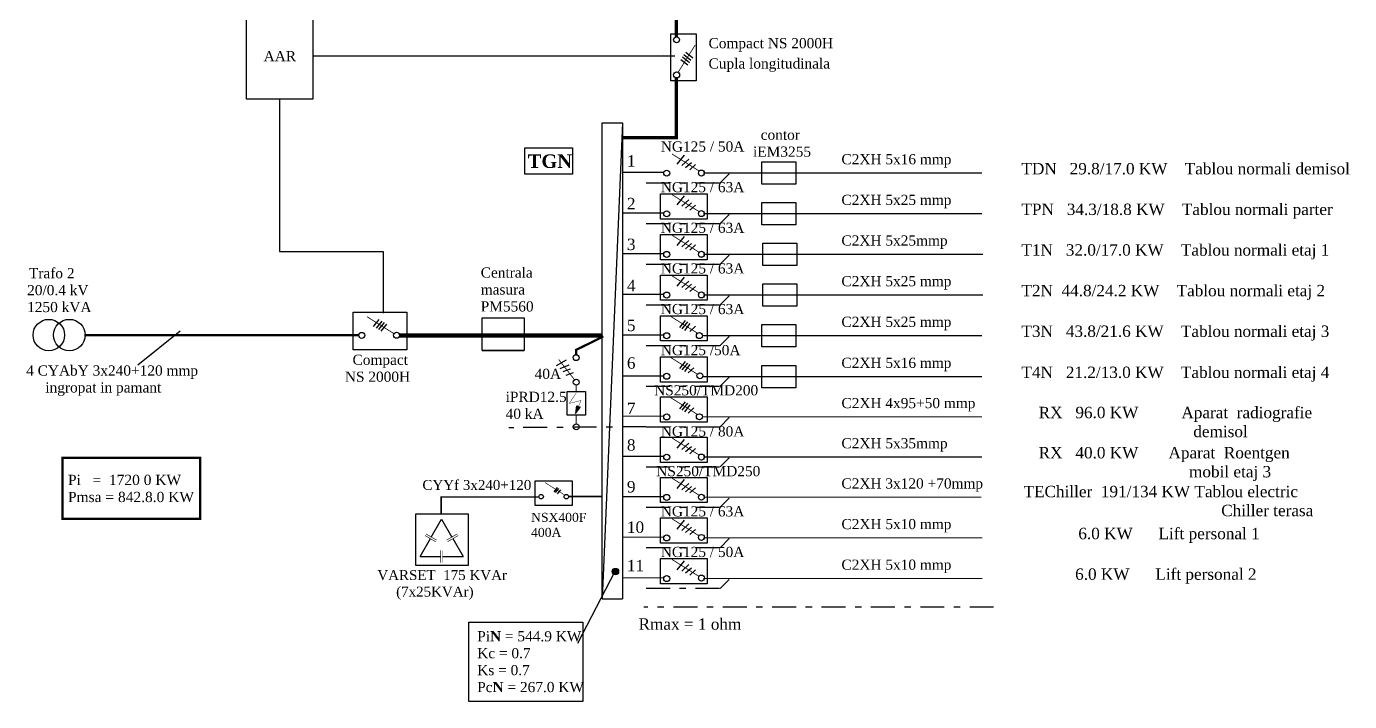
# Model space of a CAD drawing. Extents: x -12085 to 47, y -14993 to 123352.
# Drawn here: x -11977.89 to -11948.58, y -14951.92 to -14936.96 of the extents above; entities that cross this region are included whole.
import ezdxf

# ---------------------------------------------------------------- set-up
doc = ezdxf.new("R2010")
doc.units = 0
doc.header["$MEASUREMENT"] = 0
doc.linetypes.add('DOUBLE_DASHED', pattern=[1.093611, 0.529167, -0.211667, 0.141111, -0.211667])
doc.layers.add('Circuite', color=7, linetype='CONTINUOUS', lineweight=25)
for name, color, linetype in [('circuite prize normal', 7, 'CONTINUOUS'), ('ELECTRICAL', 7, 'CONTINUOUS'), ('Texte', 7, 'CONTINUOUS')]:
    doc.layers.add(name, color=color, linetype=linetype)

msp = doc.modelspace()

# ---------------------------------------------------------------- hatches: boundary and pattern name
at = {"layer": 'Circuite', "linetype": 'Continuous'}
h = msp.add_hatch(color=256, dxfattribs=at)
h.paths.add_polyline_path([(-11965.659, -14945.38), (-11965.693, -14945.366), (-11965.721, -14945.527)])
h.paths.add_polyline_path([(-11965.624, -14945.395), (-11965.659, -14945.38), (-11965.721, -14945.527), (-11965.722, -14945.534)])
at = {"layer": 'ELECTRICAL', "linetype": 'Continuous'}
msp.add_hatch(color=256, dxfattribs=at).paths.add_polyline_path([(-11964.913, -14949.038, 1), (-11964.771, -14949.038, 1)])

# ---------------------------------------------------------------- linework, layer by layer
at = {"layer": 'Circuite', "linetype": 'Continuous', "ltscale": 5}
for p, q in [((-11971.541, -14937.617), (-11963.527, -14937.617)), ((-11972.281, -14938.565), (-11972.281, -14941.951)), ((-11972.281, -14941.951), (-11969.988, -14941.951)), ((-11969.988, -14941.951), (-11969.988, -14943.318)), ((-11974.48, -14943.714), (-11975.421, -14944.466))]:
    msp.add_line(p, q, dxfattribs=at)
at = {"layer": 'Circuite', "linetype": 'Continuous'}
for p, q in [((-11965.723, -14945.535), (-11965.624, -14945.395)), ((-11965.722, -14945.535), (-11965.693, -14945.366)), ((-11965.693, -14945.366), (-11965.624, -14945.395)), ((-11968.919, -14948.273), (-11968.691, -14947.879)), ((-11968.691, -14947.879), (-11968.463, -14948.273)), ((-11969.168, -14948.704), (-11968.94, -14948.309)), ((-11968.443, -14948.309), (-11968.215, -14948.704)), ((-11969.168, -14948.704), (-11968.712, -14948.704)), ((-11968.671, -14948.704), (-11968.215, -14948.704))]:
    msp.add_line(p, q, dxfattribs=at)
at = {"layer": 'Circuite', "linetype": 'DOUBLE_DASHED'}
for p, q in [((-11966.202, -14947.27), (-11966.127, -14947.177)), ((-11966.17, -14947.29), (-11966.095, -14947.197)), ((-11966.125, -14947.319), (-11966.051, -14947.226))]:
    msp.add_line(p, q, dxfattribs=at)
at = {"layer": 'Circuite', "linetype": 'Continuous', "ltscale": 5}
for points in [[(-11973.011, -14936.685), (-11971.542, -14936.685), (-11971.542, -14938.577), (-11973.011, -14938.577)], [(-11966.85, -14939.649), (-11965.793, -14939.649), (-11965.793, -14940.236), (-11966.85, -14940.236)], [(-11961.601, -14939.965), (-11960.85, -14939.965), (-11960.85, -14940.458), (-11961.601, -14940.458)], [(-11961.601, -14940.865), (-11960.85, -14940.865), (-11960.85, -14941.358), (-11961.601, -14941.358)], [(-11961.578, -14941.765), (-11960.826, -14941.765), (-11960.826, -14942.258), (-11961.578, -14942.258)], [(-11961.578, -14942.665), (-11960.826, -14942.665), (-11960.826, -14943.158), (-11961.578, -14943.158)], [(-11967.792, -14943.421), (-11966.862, -14943.421), (-11966.862, -14944.141), (-11967.792, -14944.141)], [(-11961.601, -14943.565), (-11960.85, -14943.565), (-11960.85, -14944.058), (-11961.601, -14944.058)], [(-11961.601, -14944.475), (-11960.85, -14944.475), (-11960.85, -14944.968), (-11961.601, -14944.968)]]:
    msp.add_lwpolyline(points, close=True, dxfattribs=at)
at = {"layer": 'Circuite', "linetype": 'Continuous', "ltscale": 5, "const_width": 0.05, "flags": 128}
for points in [[(-11970.53, -14943.802), (-11976.6, -14943.802)], [(-11965.714, -14944.23), (-11965.714, -14944.129), (-11965.109, -14943.829)]]:
    msp.add_lwpolyline(points, dxfattribs=at)
at = {"layer": 'Circuite', "linetype": 'Continuous', "flags": 128}
for points, const_width in [([(-11965.71, -14944.909), (-11965.71, -14945.05)], 0.018), ([(-11965.706, -14945.072), (-11965.863, -14945.312), (-11965.604, -14945.248), (-11965.724, -14945.534), (-11965.724, -14945.534)], 0.009), ([(-11965.71, -14945.569), (-11965.71, -14945.768)], 0.018), ([(-11965.949, -14947.352), (-11966.401, -14947.067)], 0.0136), ([(-11966.538, -14947.385), (-11968.702, -14947.385), (-11968.702, -14947.771)], 0.034), ([(-11966.552, -14947.386), (-11966.538, -14947.385)], 0.034), ([(-11965.136, -14947.374), (-11965.878, -14947.374)], 0.034), ([(-11968.94, -14948.309), (-11969.058, -14948.241), (-11968.822, -14948.377)], 0.0136), ([(-11968.919, -14948.273), (-11969.037, -14948.205), (-11968.802, -14948.341)], 0.0136), ([(-11968.971, -14948.244), (-11968.868, -14948.303)], 0.00681), ([(-11968.463, -14948.273), (-11968.345, -14948.205), (-11968.581, -14948.341)], 0.0136), ([(-11968.442, -14948.309), (-11968.324, -14948.241), (-11968.56, -14948.377)], 0.0136), ([(-11968.412, -14948.244), (-11968.514, -14948.303)], 0.00681), ([(-11968.991, -14948.279), (-11968.889, -14948.338)], 0.00681), ([(-11968.391, -14948.279), (-11968.493, -14948.338)], 0.00681), ([(-11968.712, -14948.703), (-11968.712, -14948.567), (-11968.712, -14948.839)], 0.0136), ([(-11968.712, -14948.644), (-11968.712, -14948.762)], 0.00681), ([(-11968.671, -14948.703), (-11968.671, -14948.567), (-11968.671, -14948.839)], 0.0136), ([(-11968.671, -14948.644), (-11968.671, -14948.762)], 0.00681)]:
    msp.add_lwpolyline(points, dxfattribs=dict(at, const_width=const_width))
at = {"layer": 'Circuite', "linetype": 'Continuous'}
for points in [[(-11965.908, -14945.053), (-11965.506, -14945.053), (-11965.506, -14945.572), (-11965.908, -14945.572)], [(-11966.627, -14947.566), (-11965.792, -14947.566), (-11965.792, -14947.033), (-11966.627, -14947.033)], [(-11969.263, -14947.762), (-11968.104, -14947.762), (-11968.104, -14948.901), (-11969.263, -14948.901)]]:
    msp.add_lwpolyline(points, close=True, dxfattribs=at)
at = {"layer": 'Circuite', "linetype": 'Continuous', "ltscale": 5}
for centre in [(-11977.39, -14943.8), (-11976.935, -14943.8)]:
    msp.add_circle(centre, 0.349, dxfattribs=at)
at = {"layer": 'Circuite', "linetype": 'Continuous'}
for centre, radius in [((-11965.712, -14944.3), 0.0662), ((-11965.71, -14944.843), 0.0662), ((-11965.71, -14945.831), 0.0662), ((-11966.488, -14947.38), 0.05), ((-11965.929, -14947.378), 0.05)]:
    msp.add_circle(centre, radius, dxfattribs=at)
at = {"layer": 'ELECTRICAL', "linetype": 'Continuous'}
for p, q in [((-11963.778, -14937.593), (-11963.778, -14937.593)), ((-11964.685, -14939.101), (-11965.132, -14949.645)), ((-11963.472, -14940.017), (-11963.315, -14939.818)), ((-11963.372, -14940.045), (-11963.216, -14939.903)), ((-11963.287, -14940.088), (-11963.159, -14939.974)), ((-11963.197, -14940.136), (-11963.069, -14940.022)), ((-11963.472, -14940.917), (-11963.315, -14940.718)), ((-11963.372, -14940.945), (-11963.216, -14940.803)), ((-11963.287, -14940.988), (-11963.159, -14940.874)), ((-11963.197, -14941.036), (-11963.069, -14940.922)), ((-11963.472, -14941.817), (-11963.315, -14941.618)), ((-11963.372, -14941.845), (-11963.216, -14941.703)), ((-11963.287, -14941.888), (-11963.159, -14941.774)), ((-11963.197, -14941.917), (-11963.069, -14941.803)), ((-11963.472, -14942.717), (-11963.315, -14942.518)), ((-11963.372, -14942.745), (-11963.216, -14942.603)), ((-11963.287, -14942.788), (-11963.159, -14942.674)), ((-11963.197, -14942.836), (-11963.069, -14942.722)), ((-11970.524, -14943.807), (-11970.524, -14943.807)), ((-11963.197, -14943.717), (-11963.069, -14943.603)), ((-11966.144, -14944.477), (-11965.927, -14944.347)), ((-11966.062, -14944.539), (-11965.865, -14944.462)), ((-11965.997, -14944.609), (-11965.837, -14944.549)), ((-11965.93, -14944.686), (-11965.77, -14944.626)), ((-11963.805, -14944.705), (-11963.805, -14944.705)), ((-11963.234, -14944.638), (-11963.106, -14944.524)), ((-11963.234, -14945.528), (-11963.106, -14945.414)), ((-11963.472, -14946.307), (-11963.315, -14946.109)), ((-11963.372, -14946.336), (-11963.216, -14946.194)), ((-11963.287, -14946.379), (-11963.159, -14946.265)), ((-11963.197, -14946.427), (-11963.069, -14946.313)), ((-11963.472, -14947.198), (-11963.315, -14946.999)), ((-11963.372, -14947.226), (-11963.216, -14947.084)), ((-11963.287, -14947.269), (-11963.159, -14947.155)), ((-11963.197, -14947.297), (-11963.069, -14947.184)), ((-11963.472, -14948.098), (-11963.315, -14947.899)), ((-11963.372, -14948.126), (-11963.216, -14947.984)), ((-11963.287, -14948.169), (-11963.159, -14948.055)), ((-11963.197, -14948.217), (-11963.069, -14948.103)), ((-11963.472, -14948.998), (-11963.315, -14948.799)), ((-11965.676, -14950.625), (-11964.847, -14949.028)), ((-11963.372, -14949.026), (-11963.216, -14948.884)), ((-11963.287, -14949.069), (-11963.159, -14948.955)), ((-11963.197, -14949.117), (-11963.069, -14949.003)), ((-11965.132, -14949.645), (-11964.685, -14949.645))]:
    msp.add_line(p, q, dxfattribs=at)
at = {"layer": 'ELECTRICAL', "linetype": 'DOUBLE_DASHED'}
for p, q in [((-11963.393, -14937.692), (-11963.239, -14937.815)), ((-11963.357, -14937.637), (-11963.203, -14937.76)), ((-11963.325, -14937.584), (-11963.171, -14937.707)), ((-11963.281, -14937.535), (-11963.127, -14937.658)), ((-11962.523, -14940.431), (-11962.32, -14940.229)), ((-11964.161, -14940.431), (-11962.523, -14940.431)), ((-11962.523, -14941.331), (-11962.32, -14941.129)), ((-11964.161, -14941.331), (-11962.523, -14941.331)), ((-11962.523, -14942.231), (-11962.32, -14942.029)), ((-11964.161, -14942.231), (-11962.523, -14942.231)), ((-11962.523, -14943.131), (-11962.32, -14942.929)), ((-11964.161, -14943.131), (-11962.523, -14943.131)), ((-11970.196, -14943.61), (-11970.073, -14943.456)), ((-11970.134, -14943.643), (-11970.011, -14943.489)), ((-11970.081, -14943.675), (-11969.958, -14943.521)), ((-11970.027, -14943.711), (-11969.904, -14943.557)), ((-11963.416, -14943.631), (-11963.292, -14943.477)), ((-11963.363, -14943.663), (-11963.24, -14943.509)), ((-11963.308, -14943.699), (-11963.185, -14943.545)), ((-11962.523, -14944.031), (-11962.32, -14943.829)), ((-11964.161, -14944.031), (-11962.523, -14944.031)), ((-11963.416, -14944.541), (-11963.292, -14944.387)), ((-11963.363, -14944.573), (-11963.24, -14944.419)), ((-11963.308, -14944.609), (-11963.185, -14944.455)), ((-11962.523, -14944.931), (-11962.32, -14944.729)), ((-11964.161, -14944.931), (-11962.523, -14944.931)), ((-11963.416, -14945.431), (-11963.292, -14945.277)), ((-11963.363, -14945.463), (-11963.24, -14945.309)), ((-11963.308, -14945.499), (-11963.185, -14945.345)), ((-11964.167, -14945.831), (-11967.201, -14945.852)), ((-11964.161, -14945.831), (-11962.523, -14945.831)), ((-11962.523, -14945.831), (-11962.32, -14945.629)), ((-11964.161, -14946.721), (-11962.523, -14946.721)), ((-11962.523, -14946.721), (-11962.32, -14946.519)), ((-11964.161, -14947.612), (-11962.523, -14947.612)), ((-11962.523, -14947.612), (-11962.32, -14947.409)), ((-11964.161, -14948.502), (-11962.523, -14948.502)), ((-11962.523, -14948.512), (-11962.32, -14948.309)), ((-11964.161, -14949.402), (-11962.523, -14949.402)), ((-11962.523, -14949.412), (-11962.32, -14949.21)), ((-11956.466, -14949.828), (-11964.214, -14949.825))]:
    msp.add_line(p, q, dxfattribs=at)
at = {"layer": 'ELECTRICAL', "linetype": 'Continuous', "flags": 128}
for points, const_width in [([(-11963.494, -14937.193), (-11963.494, -14937.193), (-11963.494, -14937.193), (-11963.494, -14936.086), (-11964.688, -14936.086)], 0.07), ([(-11963.45, -14937.973), (-11963.075, -14937.375)], 0.018), ([(-11963.494, -14938.086), (-11963.494, -14938.086), (-11963.494, -14938.086), (-11963.494, -14939.428), (-11964.688, -14939.428)], 0.07), ([(-11962.99, -14940.165), (-11963.588, -14939.789)], 0.018), ([(-11962.99, -14940.165), (-11963.588, -14939.789)], 0.018), ([(-11964.677, -14940.196), (-11963.772, -14940.196)], 0.027), ([(-11964.677, -14940.196), (-11963.772, -14940.196)], 0.027), ([(-11962.893, -14940.21), (-11956.726, -14940.21)], 0.027), ([(-11962.99, -14941.065), (-11963.588, -14940.689)], 0.018), ([(-11962.99, -14941.065), (-11963.588, -14940.689)], 0.018), ([(-11964.677, -14941.096), (-11963.772, -14941.096)], 0.027), ([(-11964.677, -14941.096), (-11963.772, -14941.096)], 0.027), ([(-11962.893, -14941.11), (-11956.726, -14941.11)], 0.027), ([(-11962.893, -14941.11), (-11956.726, -14941.11)], 0.027), ([(-11962.99, -14941.965), (-11963.588, -14941.589)], 0.018), ([(-11962.99, -14941.965), (-11963.588, -14941.589)], 0.018), ([(-11964.677, -14941.996), (-11963.772, -14941.996)], 0.027), ([(-11962.893, -14942.01), (-11956.702, -14942.01)], 0.027), ([(-11962.893, -14942.01), (-11956.726, -14942.01)], 0.027), ([(-11962.99, -14942.865), (-11963.588, -14942.489)], 0.018), ([(-11962.99, -14942.865), (-11963.588, -14942.489)], 0.018), ([(-11964.677, -14942.896), (-11963.772, -14942.896)], 0.027), ([(-11962.893, -14942.91), (-11956.702, -14942.91)], 0.027), ([(-11962.893, -14942.91), (-11956.726, -14942.91)], 0.027), ([(-11969.746, -14943.769), (-11970.343, -14943.393)], 0.018), ([(-11963.027, -14943.757), (-11963.625, -14943.381)], 0.018), ([(-11968.93, -14943.809), (-11969.629, -14943.809)], 0.09), ([(-11968.983, -14943.809), (-11965.136, -14943.809)], 0.09), ([(-11964.677, -14943.796), (-11963.772, -14943.796)], 0.027), ([(-11962.893, -14943.811), (-11956.726, -14943.811)], 0.027), ([(-11965.748, -14944.788), (-11966.098, -14944.341)], 0.018), ([(-11963.027, -14944.667), (-11963.625, -14944.291)], 0.018), ([(-11964.677, -14944.706), (-11963.772, -14944.706)], 0.027), ([(-11964.677, -14944.706), (-11963.772, -14944.706)], 0.027), ([(-11964.677, -14944.706), (-11963.818, -14944.706)], 0.018), ([(-11962.893, -14944.72), (-11956.726, -14944.72)], 0.027), ([(-11963.027, -14945.557), (-11963.625, -14945.181)], 0.018), ([(-11964.677, -14945.597), (-11963.772, -14945.597)], 0.027), ([(-11964.677, -14945.597), (-11963.772, -14945.597)], 0.027), ([(-11964.677, -14945.597), (-11963.772, -14945.597)], 0.027), ([(-11962.893, -14945.611), (-11956.726, -14945.611)], 0.027), ([(-11962.99, -14946.455), (-11963.588, -14946.08)], 0.018), ([(-11962.99, -14946.455), (-11963.588, -14946.08)], 0.018), ([(-11964.677, -14946.487), (-11963.772, -14946.487)], 0.027), ([(-11964.677, -14946.487), (-11963.772, -14946.487)], 0.027), ([(-11964.677, -14946.487), (-11963.772, -14946.487)], 0.027), ([(-11962.893, -14946.501), (-11956.726, -14946.501)], 0.027), ([(-11962.99, -14947.346), (-11963.588, -14946.97)], 0.018), ([(-11962.99, -14947.346), (-11963.588, -14946.97)], 0.018), ([(-11964.677, -14947.377), (-11963.772, -14947.377)], 0.027), ([(-11964.677, -14947.377), (-11963.772, -14947.377)], 0.027), ([(-11964.677, -14947.377), (-11963.772, -14947.377)], 0.027), ([(-11962.893, -14947.391), (-11956.738, -14947.391)], 0.027), ([(-11962.99, -14948.246), (-11963.588, -14947.87)], 0.018), ([(-11962.99, -14948.246), (-11963.588, -14947.87)], 0.018), ([(-11964.677, -14948.277), (-11963.772, -14948.277)], 0.027), ([(-11962.893, -14948.291), (-11956.715, -14948.291)], 0.027), ([(-11962.893, -14948.291), (-11956.738, -14948.291)], 0.027), ([(-11962.99, -14949.146), (-11963.588, -14948.77)], 0.018), ([(-11962.99, -14949.146), (-11963.588, -14948.77)], 0.018), ([(-11964.677, -14949.177), (-11963.772, -14949.177)], 0.027), ([(-11962.893, -14949.191), (-11956.715, -14949.191)], 0.027), ([(-11962.893, -14949.191), (-11956.738, -14949.191)], 0.027)]:
    msp.add_lwpolyline(points, dxfattribs=dict(at, const_width=const_width))
at = {"layer": 'ELECTRICAL', "linetype": 'Continuous'}
for points in [[(-11963.056, -14937.129), (-11963.056, -14938.165), (-11963.616, -14938.165), (-11963.616, -14937.129)], [(-11963.843, -14940.67), (-11962.807, -14940.67), (-11962.807, -14941.23), (-11963.843, -14941.23)], [(-11963.843, -14941.57), (-11962.807, -14941.57), (-11962.807, -14942.13), (-11963.843, -14942.13)], [(-11963.843, -14942.47), (-11962.807, -14942.47), (-11962.807, -14943.03), (-11963.843, -14943.03)], [(-11970.649, -14943.291), (-11969.459, -14943.291), (-11969.459, -14944.126), (-11970.649, -14944.126)], [(-11963.843, -14943.37), (-11962.807, -14943.37), (-11962.807, -14943.93), (-11963.843, -14943.93)], [(-11963.843, -14944.28), (-11962.807, -14944.28), (-11962.807, -14944.84), (-11963.843, -14944.84)], [(-11963.843, -14945.17), (-11962.807, -14945.17), (-11962.807, -14945.73), (-11963.843, -14945.73)], [(-11963.843, -14946.06), (-11962.807, -14946.06), (-11962.807, -14946.62), (-11963.843, -14946.62)], [(-11963.843, -14946.951), (-11962.807, -14946.951), (-11962.807, -14947.511), (-11963.843, -14947.511)], [(-11963.843, -14947.851), (-11962.807, -14947.851), (-11962.807, -14948.411), (-11963.843, -14948.411)], [(-11963.843, -14948.751), (-11962.807, -14948.751), (-11962.807, -14949.311), (-11963.843, -14949.311)], [(-11968.09, -14950.161), (-11965.565, -14950.161), (-11965.565, -14951.917), (-11968.09, -14951.917)]]:
    msp.add_lwpolyline(points, close=True, dxfattribs=at)
msp.add_lwpolyline([(-11965.132, -14949.645), (-11965.132, -14939.101), (-11964.685, -14939.101), (-11964.685, -14949.645)], dxfattribs=at)
at = {"layer": 'ELECTRICAL', "color": 1, "linetype": 'Continuous', "const_width": 0.05}
msp.add_lwpolyline([(-11977.089, -14946.516), (-11974.04, -14946.516), (-11974.04, -14947.868), (-11977.089, -14947.868)], close=True, dxfattribs=at)
at = {"layer": 'ELECTRICAL', "linetype": 'Continuous', "flags": 128}
msp.add_lwpolyline([(-11977.089, -14946.516), (-11974.04, -14946.516), (-11974.04, -14947.868), (-11977.089, -14947.868), (-11977.089, -14946.516)], dxfattribs=at)
at = {"layer": 'ELECTRICAL', "linetype": 'Continuous'}
for centre, radius in [((-11963.488, -14937.26), 0.0662), ((-11963.486, -14938.037), 0.0662), ((-11963.706, -14940.213), 0.0662), ((-11962.937, -14940.21), 0.0662), ((-11963.706, -14941.113), 0.0662), ((-11962.937, -14941.11), 0.0662), ((-11963.706, -14942.013), 0.0662), ((-11962.937, -14942.01), 0.0662), ((-11963.706, -14942.913), 0.0662), ((-11962.937, -14942.911), 0.0662), ((-11970.459, -14943.806), 0.0662), ((-11969.69, -14943.804), 0.0662), ((-11963.706, -14943.813), 0.0662), ((-11962.983, -14943.811), 0.0662), ((-11963.706, -14944.713), 0.0662), ((-11962.971, -14944.702), 0.0662), ((-11963.706, -14945.613), 0.0662), ((-11962.983, -14945.609), 0.0662), ((-11962.983, -14945.609), 0.0662), ((-11963.706, -14946.504), 0.0662), ((-11962.937, -14946.501), 0.0662), ((-11963.706, -14947.394), 0.0662), ((-11962.937, -14947.391), 0.0662), ((-11963.706, -14948.294), 0.0662), ((-11962.937, -14948.282), 0.0662), ((-11964.842, -14949.038), 0.071), ((-11963.706, -14949.194), 0.0662), ((-11962.937, -14949.182), 0.0662)]:
    msp.add_circle(centre, radius, dxfattribs=at)
at = {"layer": 'Texte', "linetype": 'Continuous'}
msp.add_line((-11967.791, -14944.138), (-11966.86, -14944.138), dxfattribs=at)

# ---------------------------------------------------------------- texts
at = {"layer": 'Circuite', "linetype": 'Continuous', "attachment_point": 1}
for s, insert, char_height, width in [('{\\fTimes New Roman|b0|i0|c0|p18;40A}', (-11966.631, -14944.546), 0.22501, 0.72545), ('{\\fTimes New Roman|b0|i0|c0|p18;iPRD12.5\\P40 kA}', (-11967.273, -14945.055), 0.22501, 2.00758), ('{\\fTimes New Roman|b0|i0|c0|p18;NSX400F\\P400A}', (-11966.71, -14947.737), 0.2, 1.74668), ('{\\fTimes New Roman|b0|i0|c0|p18;VARSET  175 KVAr\\P     (7x25KVAr)}', (-11970.114, -14949.005), 0.22, 2.83991)]:
    msp.add_mtext(s, dxfattribs=dict(at, insert=insert, char_height=char_height, width=width))
at = {"layer": 'Circuite', "linetype": 'DOUBLE_DASHED', "insert": (-11969.116, -14947.009), "char_height": 0.22, "width": 3.78875, "attachment_point": 1}
msp.add_mtext('{\\fTimes New Roman|b0|i0|c0|p18;CYYf 3x240+120}', dxfattribs=at)
at = {"layer": 'circuite prize normal', "linetype": 'Continuous', "insert": (-11955.804, -14947.139), "char_height": 0.25202, "width": 17.17508, "attachment_point": 1}
msp.add_mtext('{\\fTimes New Roman|b0|i0|c0|p18;TEChiller  191/134 KW Tablou electric \\P                                              Chiller terasa}', dxfattribs=at)
at = {"layer": 'ELECTRICAL', "linetype": 'Continuous', "attachment_point": 1}
for s, insert, char_height, width in [('\\fTimes New Roman|b0|i0|c0|p18;AAR', (-11972.632, -14937.509), 0.22501, 0.72545), ('{\\fTimes New Roman|b0|i0|c0|p18;NG125 / 50A }', (-11963.837, -14939.51), 0.225, 62.98872), ('{\\fTimes New Roman|b1|i0|c0|p18;\\C7;TGN}', (-11966.783, -14939.798), 0.3, 6.40415), ('{\\fTimes New Roman|b0|i0|c0|p18;1}', (-11964.588, -14939.814), 0.25275, 0.81487), ('\\pt6.525;{\\fTimes New Roman|b0|i0|c0|p18;NG125 / 63A }', (-11963.837, -14940.41), 0.225, 62.98872), ('{\\fTimes New Roman|b0|i0|c0|p18;2}', (-11964.588, -14940.76), 0.25275, 0.81487), ('{\\fTimes New Roman|b0|i0|c0|p18;NG125 / 63A }', (-11963.837, -14941.31), 0.225, 62.98872), ('{\\fTimes New Roman|b0|i0|c0|p18;3}', (-11964.588, -14941.664), 0.25275, 0.81487), ('{\\fTimes New Roman|b0|i0|c0|p18;Trafo 2}', (-11977.83, -14942.316), 0.22501, 9.53969), ('{\\fTimes New Roman|b0|i0|c0|p18;NG125 / 63A }', (-11963.837, -14942.21), 0.225, 62.98872), ('{\\fTimes New Roman|b0|i0|c0|p18;4}', (-11964.588, -14942.577), 0.25275, 0.81487), ('{\\fTimes New Roman|b0|i0|c0|p18;NG125 / 63A }', (-11963.837, -14943.11), 0.225, 62.98872), ('{\\fTimes New Roman|b0|i0|c0|p18;5}', (-11964.588, -14943.459), 0.25275, 0.81487), ('{\\fTimes New Roman|b0|i0|c0|p18;NG125 /50A }', (-11963.837, -14944.02), 0.225, 62.98872), ('{\\fTimes New Roman|b0|i0|c0|p18;6}', (-11964.588, -14944.291), 0.25275, 0.81487), ('{\\fTimes New Roman|b0|i0|c0|p18;NS250/TMD200}', (-11963.984, -14944.91), 0.225, 62.98872), ('{\\fTimes New Roman|b0|i0|c0|p18;7}', (-11964.588, -14945.297), 0.25275, 0.81487), ('{\\fTimes New Roman|b0|i0|c0|p18;NG125 / 80A }', (-11963.837, -14945.82), 0.225, 62.98872), ('{\\fTimes New Roman|b0|i0|c0|p18;8}', (-11964.588, -14946.108), 0.25275, 0.81487), ('{\\fTimes New Roman|b0|i0|c0|p18;NS250/TMD250}', (-11963.937, -14946.701), 0.225, 62.98872), ('{\\fTimes New Roman|b0|i0|c0|p18;Pi   =  1720 0 KW\\PPmsa = 842.8.0 KW}', (-11976.966, -14946.894), 0.22681, 2.89763), ('{\\fTimes New Roman|b0|i0|c0|p18;9}', (-11964.588, -14947.033), 0.25275, 0.81487), ('{\\fTimes New Roman|b0|i0|c0|p18;NG125 / 63A }', (-11963.837, -14947.591), 0.225, 62.98872), ('{\\fTimes New Roman|b0|i0|c0|p18;10}', (-11964.588, -14947.929), 0.25275, 0.81487), ('{\\fTimes New Roman|b0|i0|c0|p18;NG125 / 50A }', (-11963.837, -14948.491), 0.225, 62.98872), ('{\\fTimes New Roman|b0|i0|c0|p18;11}', (-11964.588, -14948.779), 0.25275, 0.81487), ('{\\fTimes New Roman|b0|i0|c0|p18;Pi\\fTimes New Roman|b1|i0|c0|p18;N\\fTimes New Roman|b0|i0|c0|p18; = 544.9 KW\\PKc = 0.7\\PKs = 0.7\\PPc\\fTimes New Roman|b1|i0|c0|p18;N\\fTimes New Roman|b0|i0|c0|p18; = 267.0 KW}', (-11967.903, -14950.358), 0.225015, 3.27837)]:
    msp.add_mtext(s, dxfattribs=dict(at, insert=insert, char_height=char_height, width=width))
at = {"layer": 'ELECTRICAL', "linetype": 'Continuous', "insert": (-11961.794, -14939.249), "char_height": 0.225, "attachment_point": 1}
msp.add_mtext('{\\fTimes New Roman|b0|i0|c0|p18;  contor\\PiEM3255}', dxfattribs=at)
at = {"layer": 'ELECTRICAL', "linetype": 'DOUBLE_DASHED', "attachment_point": 1}
for s, insert, char_height, width in [('{\\fTimes New Roman|b0|i0|c0|p18;C2XH 5x16 mmp}', (-11959.836, -14939.792), 0.22501, 5.01036), ('{\\fTimes New Roman|b0|i0|c0|p18;     TDN   29.8/17.0 KW    Tablou normali demisol}', (-11956.326, -14939.988), 0.25202, 15.23268), ('{\\fTimes New Roman|b0|i0|c0|p18;C2XH 5x25 mmp}', (-11959.836, -14940.692), 0.22501, 5.01036), ('{\\fTimes New Roman|b0|i0|c0|p18;     TPN   34.3/18.8 KW    Tablou normali parter}', (-11956.326, -14940.888), 0.25202, 15.23268), ('{\\fTimes New Roman|b0|i0|c0|p18;C2XH 5x25mmp}', (-11959.836, -14941.592), 0.22501, 5.01036), ('{\\fTimes New Roman|b0|i0|c0|p18;     T1N   32.0/17.0 KW    Tablou normali etaj 1}', (-11956.326, -14941.788), 0.25202, 15.23268), ('{\\fTimes New Roman|b0|i0|c0|p18;C2XH 5x25 mmp}', (-11959.836, -14942.493), 0.22501, 5.01036), ('{\\fTimes New Roman|b0|i0|c0|p18;     T2N  44.8/24.2 KW    Tablou normali etaj 2}', (-11956.326, -14942.688), 0.25202, 15.23268), ('{\\fTimes New Roman|b0|i0|c0|p18;C2XH 5x25 mmp}', (-11959.836, -14943.393), 0.22501, 5.01036), ('{\\fTimes New Roman|b0|i0|c0|p18;     T3N   43.8/21.6 KW    Tablou normali etaj 3}', (-11956.326, -14943.588), 0.25202, 15.23268), ('{\\fTimes New Roman|b0|i0|c0|p18;C2XH 5x16 mmp}', (-11959.836, -14944.302), 0.22501, 5.01036), ('{\\fTimes New Roman|b0|i0|c0|p18;4 CYAbY 3x240+120 mmp\\P     ingropat in pamant}', (-11977.892, -14944.472), 0.22501, 5.01036), ('\\pt2.0161;{\\fTimes New Roman|b0|i0|c0|p18;     T4N   21.2/13.0 KW    Tablou normali etaj 4}', (-11956.326, -14944.498), 0.25202, 15.23268), ('{\\fTimes New Roman|b0|i0|c0|p18;C2XH 4x95+50 mmp}', (-11959.836, -14945.193), 0.22501, 5.01036), ('{\\fTimes New Roman|b0|i0|c0|p18;         RX   96.0 KW          Aparat  radiografie\\P                                             demisol}', (-11956.326, -14945.389), 0.25202, 15.23268), ('{\\fTimes New Roman|b0|i0|c0|p18;C2XH 5x35mmp}', (-11959.836, -14946.083), 0.22501, 5.01036), ('\\pt5.5444;{\\fTimes New Roman|b0|i0|c0|p18;         RX   40.0 KW       Aparat  Roentgen \\P\\ptz;                                            mobil etaj 3}', (-11956.326, -14946.279), 0.25202, 15.23268), ('{\\fTimes New Roman|b0|i0|c0|p18;C2XH 3x120 +70mmp}', (-11959.836, -14946.973), 0.22501, 5.01036), ('{\\fTimes New Roman|b0|i0|c0|p18;C2XH 5x10 mmp}', (-11959.836, -14947.873), 0.22501, 5.01036), ('{\\fTimes New Roman|b0|i0|c0|p18;                  6.0 KW      Lift personal 1}', (-11956.303, -14948.069), 0.25202, 15.23268), ('{\\fTimes New Roman|b0|i0|c0|p18;C2XH 5x10 mmp}', (-11959.836, -14948.773), 0.22501, 5.01036), ('{\\fTimes New Roman|b0|i0|c0|p18;                 6.0 KW      Lift personal 2}', (-11956.279, -14948.969), 0.25202, 15.23268), ('\\fTimes New Roman|b0|i0|c0|p18;Rmax = 1 ohm', (-11964.329, -14950.074), 0.25202, 15.23268)]:
    msp.add_mtext(s, dxfattribs=dict(at, insert=insert, char_height=char_height, width=width))
at = {"layer": 'Texte', "linetype": 'Continuous', "char_height": 0.22501, "attachment_point": 1}
for s, insert, width in [('{\\fTimes New Roman|b0|i0|c0|p18;Compact NS 2000H}', (-11962.779, -14937.221), 3.08351), ('{\\fTimes New Roman|b0|i0|c0|p18;Cupla longitudinala}', (-11962.779, -14937.671), 3.08351), ('{\\fTimes New Roman|b0|i0|c0|p18;Centrala \\Pmasura\\PPM5560}', (-11967.825, -14942.302), 2.4893), ('{\\fTimes New Roman|b0|i0|c0|p18;20/0.4 kV\\P1250 kVA}', (-11977.87, -14942.691), 1.89523), ('{\\fTimes New Roman|b0|i0|c0|p18;  Compact \\PNS 2000H}', (-11970.833, -14944.234), 1.89523)]:
    msp.add_mtext(s, dxfattribs=dict(at, insert=insert, width=width))

doc.saveas('drawing.dxf')
